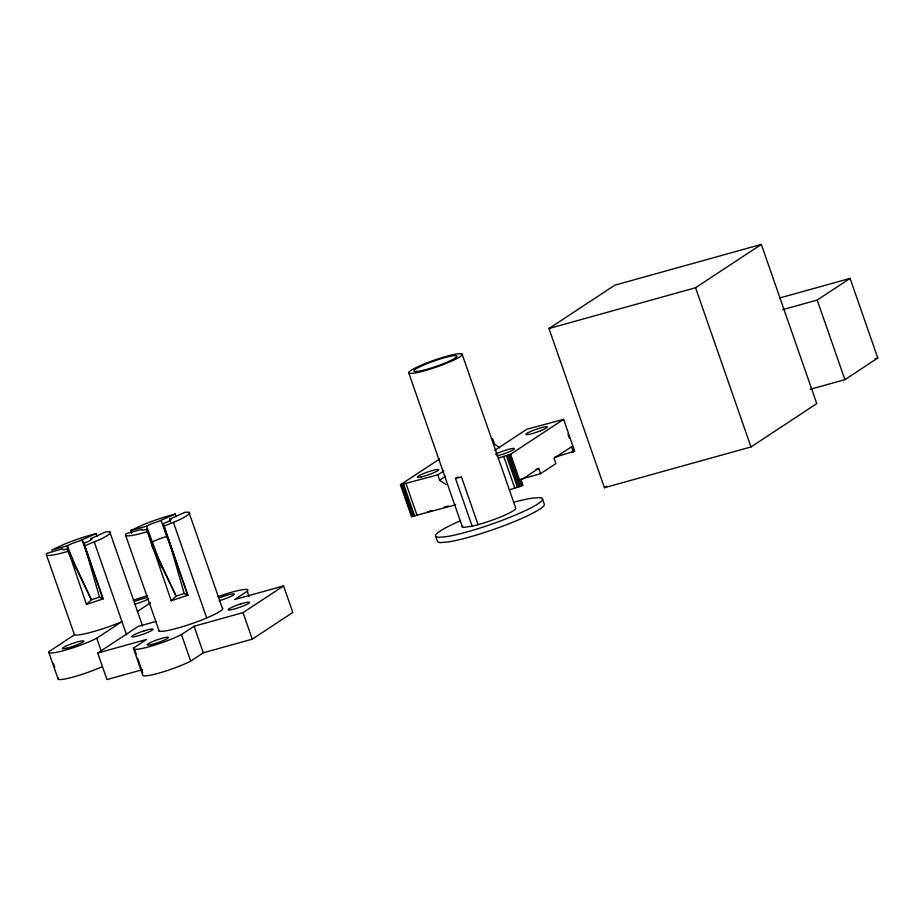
<?xml version="1.0" encoding="UTF-8"?>
<svg xmlns="http://www.w3.org/2000/svg" width="924" height="924" viewBox="0 0 924 924"><rect width="100%" height="100%" fill="white"/><g stroke="black" fill="none" stroke-linecap="round" stroke-linejoin="round"><path stroke-width="1.39" d="M86.463 604.446L91.384 599.757L99.503 597.123L103.061 598.925L86.463 604.446L67.66 548.868A11.331 1.444 -19.2 0 1 62.682 548.856L47.147 553.199L46.2 554.215L74.474 634.8L49.238 651.432A28.367 3.604 -19.2 0 0 64.657 650.323A28.367 3.604 -19.2 0 0 96.731 638.23L121.968 621.598L120.236 622.349A33.992 4.32 -19.2 0 1 95.703 630.976L88.173 633.021A33.992 4.32 -19.2 0 1 74.474 634.8M171.194 600.785L176.103 596.096L184.234 593.474L187.791 595.264L171.194 600.785L146.847 529.29A11.331 1.444 -19.2 0 1 141.869 529.279L126.334 533.622L125.387 534.626L159.205 631.138M137.48 611.457L150.589 602.783M249.076 596.546L247.228 591.233L234.719 599.514L283.576 585.932L292.816 612.462L252.287 639.165L203.315 652.783L190.69 661.099A28.367 3.604 -19.2 0 1 161.388 672.395A28.367 3.604 -19.2 0 1 142.804 675.282L133.564 648.752M548.995 328.517L614.76 285.193L761.33 244.421L816.758 403.615L750.993 446.939L604.423 487.71L548.995 328.517L695.553 287.745L761.33 244.421M142.25 669.761L106.965 679.579L97.725 653.049L138.173 626.403L155.81 621.494M136.267 654.411L133.957 647.77L146.581 639.454L97.725 653.049M455.671 504.827L411.515 516.62L400.427 484.777L439.605 458.962M133.957 647.77A28.367 3.604 -19.2 0 0 149.376 646.661A28.367 3.604 -19.2 0 0 181.451 634.569L194.075 626.253L243.047 612.624L283.576 585.932M400.427 484.777L437.803 474.867L443.763 470.94M437.803 474.867L439.651 480.18L445.611 476.253M494.64 450.438L526.807 429.244L563.605 419.357L574.693 451.201L554.492 457.311M411.515 516.62L412.416 516.019M498.232 458.061L510.614 454.273L563.605 419.357M520.258 479.348L540.528 473.712L538.68 468.399L521.136 479.96L522.984 485.262L509.343 489.893M540.528 473.712L555.867 463.594L554.019 458.292L571.563 446.742L573.411 452.044M782.628 309.679L817.197 300.057L850.08 278.401L877.8 357.992L844.917 379.66L810.348 389.27M604.423 487.71L606.814 486.128M462.081 354.077L515.673 507.969A28.321 3.604 -19.2 0 1 478.078 524.682L472.129 526.195L455.497 478.436L457.842 477.038M131.647 533.275L130.7 530.572L143.185 524.74A33.992 4.32 -19.2 0 1 167.729 516.112L175.248 514.067L176.195 516.77M96.073 533.645L79.441 540.933A11.331 1.444 -19.2 0 0 67.394 545.761L51.525 550.15L64.01 544.317A33.992 4.32 -19.2 0 1 88.542 535.701L96.073 533.645L97.02 536.37M130.7 530.572L146.57 526.183A11.331 1.444 -19.2 0 1 158.628 521.355L175.248 514.067M163.144 523.665L187.791 595.264L163.144 523.665A11.331 1.444 -19.2 0 0 169.658 519.207L185.077 512.243L188.946 512.289L222.21 607.807A33.992 4.32 -19.2 0 1 211.931 615.65L204.966 618.687A33.992 4.32 -19.2 0 1 180.434 627.315L172.903 629.36A33.992 4.32 -19.2 0 1 158.639 630.145M109.771 531.866L105.89 531.82L90.471 538.784A11.331 1.444 -19.2 0 1 83.957 543.254L103.061 598.925L84.581 545.853L99.492 539.708A33.992 4.32 -19.2 0 0 109.771 531.866L142.562 626.056M163.767 526.276L178.667 520.131A33.992 4.32 -19.2 0 0 188.946 512.289M134.488 604.354L136.96 603.615A11.331 1.444 -19.2 0 0 148.556 598.81M219.219 600.692L221.679 599.953A11.331 1.444 -19.2 0 0 233.275 595.148L234.13 594.479A11.331 1.444 -19.2 0 0 219.97 597.609M779.567 298.013L850.08 278.401M875.04 358.766L877.8 357.992M535.978 469.149L538.68 468.399M427.662 511.781L431.82 510.626M444.294 507.149L448.452 505.994M517.579 486.763L521.633 485.643M147.17 531.797L139.639 533.853A33.992 4.32 -19.2 0 1 125.941 535.631M455.497 478.436L461.446 476.923L478.078 524.682M572.037 451.651L573.065 451.432M472.129 526.195L464.01 527.373A28.321 3.604 -19.2 0 1 462.601 525.895M573.954 451.282L574.693 451.201M499.745 447.84L494.456 444.063L492.608 438.761M446.049 484.592L439.651 480.18M168.376 538.877L166.747 536.544L161.203 520.628M84.465 543.693L82.028 540.205L90.055 561.503M152.391 545.206L176.103 596.096L152.714 547.724L146.847 529.29M67.66 548.868L91.384 599.757L67.983 551.385L60.453 553.43A33.992 4.32 -19.2 0 1 46.766 555.208M174.278 556.514L166.747 536.544L164.172 537.271A11.331 1.444 -19.2 0 0 152.113 542.111L152.31 546.419M161.654 567.394L146.57 526.183M75.93 568.399L67.394 545.761L67.591 550.08M817.197 300.057L844.917 379.66M695.553 287.745L750.993 446.939M567.948 434.037L569.334 438.022M542.307 498.463L544.155 503.776A56.653 7.196 -19.2 0 1 509.933 523.365A56.653 7.196 -19.2 0 1 447.47 542.065L440.84 542.584A56.653 7.196 -19.2 0 1 437.618 541.753L435.77 536.451M510.614 454.273L521.702 486.116M509.228 454.781L520.316 486.613M507.83 455.266L518.918 487.098M506.444 455.728L517.521 487.56M503.765 456.525L514.853 488.369M408.812 373.065L462.404 526.957M406.052 483.702L417.14 515.546M403.673 484.303L414.761 516.146M402.645 484.523L413.733 516.366M401.755 484.673L412.832 516.516M401.004 484.765L412.092 516.597M243.047 612.624L252.287 639.165M173.435 522.418L206.699 617.937M169.658 519.207L170.582 521.864M194.075 626.253L203.315 652.783M181.451 634.569L190.69 661.099M137.653 658.385L142.735 672.984M94.26 541.995L126.588 634.857M96.731 638.23L101.351 651.489M53.396 663.374L54.782 667.359M48.833 652.413L58.073 678.944M168.688 539.593L184.234 593.474M99.503 597.123L83.957 543.254L84.581 545.853M496.962 455.855A11.331 1.444 -19.2 0 0 504.816 453.499L507.542 452.483A11.331 1.444 -19.2 0 0 513.744 448.394L512.416 448.498A11.331 1.444 -19.2 0 0 495.426 454.238M459.99 520.997A56.653 7.196 -19.2 0 0 438.992 537.283L445.622 536.763A56.653 7.196 -19.2 0 0 514.449 515.465A56.653 7.196 -19.2 0 0 539.085 497.632L532.455 498.151A56.653 7.196 -19.2 0 0 513.744 502.252M217.972 596.65A28.067 3.569 -19.2 0 1 247.228 591.233M101.825 666.77A28.367 3.604 -19.2 0 1 71.264 677.558A28.367 3.604 -19.2 0 1 58.478 677.962M135.25 601.27A11.331 1.444 -19.2 0 1 147.667 597.585M133.252 600.311A28.067 3.569 -19.2 0 1 147.505 595.726M540.424 430.815L537.699 431.843A11.331 1.444 -19.2 0 1 526.842 433.414A11.331 1.444 -19.2 0 1 545.299 426.83L546.627 426.726A11.331 1.444 -19.2 0 1 540.424 430.815M144.086 630.849L141.291 631.785A11.331 1.444 -19.2 0 0 131.67 636.544A11.331 1.444 -19.2 0 0 140.667 635.019L143.463 634.072A11.331 1.444 -19.2 0 0 153.084 629.313A11.331 1.444 -19.2 0 0 144.086 630.849M240.587 603.984L237.791 604.931A11.331 1.444 -19.2 0 0 228.182 609.69A11.331 1.444 -19.2 0 0 237.179 608.165L239.974 607.218A11.331 1.444 -19.2 0 0 249.584 602.46A11.331 1.444 -19.2 0 0 240.587 603.984M460.475 353.661L457.161 353.927A28.321 3.604 -19.2 0 0 422.742 364.564A28.321 3.604 -19.2 0 0 410.429 373.481L413.744 373.227A28.321 3.604 -19.2 0 0 448.152 362.578A28.321 3.604 -19.2 0 0 460.475 353.661M455.555 355.613L452.887 355.821A22.753 2.888 -19.2 0 0 425.236 364.379A22.753 2.888 -19.2 0 0 415.338 371.54L418.006 371.332A22.753 2.888 -19.2 0 0 445.657 362.774A22.753 2.888 -19.2 0 0 455.555 355.613M421.24 476.923A11.331 1.444 -19.2 0 0 438.577 470.05A11.331 1.444 -19.2 0 0 424.197 473.307A11.331 1.444 -19.2 0 0 421.24 476.923M151.062 644.629A11.331 1.444 -19.2 0 0 168.399 637.768A11.331 1.444 -19.2 0 0 154.019 641.013A11.331 1.444 -19.2 0 0 151.062 644.629M66.332 648.29A11.331 1.444 -19.2 0 0 83.668 641.429A11.331 1.444 -19.2 0 0 69.288 644.675A11.331 1.444 -19.2 0 0 66.332 648.29"/></g></svg>
